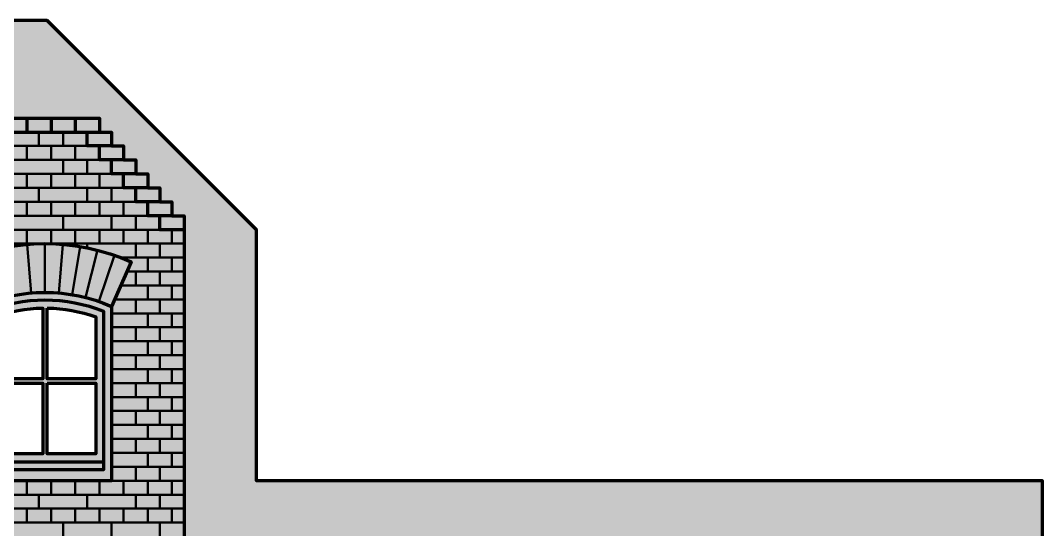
# Model space of a CAD drawing. Header units: millimetres. Extents: x 26 to 140, y 301 to 425.
# Drawn here: x 94.43 to 140.22, y 401.98 to 424.79 of the extents above; entities that cross this region are included whole.
import ezdxf

# ---------------------------------------------------------------- set-up
doc = ezdxf.new("R2010")
doc.units = ezdxf.units.MM
doc.linetypes.add('Volllinie', pattern=[0])
for name, color, linetype, lineweight, true_color in [('Fenster', 178, 'Continuous', 70, 0x000000), ('Rot', 178, 'Continuous', 70, 0x000000), ('Schwarz', 178, 'Continuous', 70, 0x000000), ('Zeichnung', 178, 'Continuous', 25, 0x000000)]:
    doc.layers.add(name, color=color, linetype=linetype, lineweight=lineweight, true_color=true_color)

# ---------------------------------------------------------------- blocks, each defined once
blk = doc.blocks.new('$GROUP$2')
at = {"layer": 'Fenster', "linetype": 'ByBlock', "lineweight": -2}
h = blk.add_hatch(color=0, dxfattribs=at)
h.paths.add_polyline_path([(-2.27916666666, 0.150022205303), (-0.1000000000000201, 0.150022205303), (-0.10000000000002, -3.018727605742), (-2.27916666666, -3.018727605742)], flags=0)
edge = h.paths.add_edge_path(flags=0)
edge.add_arc((-1.721e-13, -3.194079310265963), 6.712851326613939, 90.85355530854872, 109.84780848066711, ccw=False)
edge.add_line((-0.1000000000000106, 3.5180271350478), (-0.10000000000002, 0.3500222053029898))
edge.add_line((-0.10000000000002, 0.3500222053029898), (-2.27916666666, 0.35002220530299))
edge.add_line((-2.27916666666, 0.35002220530299), (-2.279166666660002, 3.120013834343897))
edge = h.paths.add_edge_path(flags=0)
edge.add_arc((1.164e-13, -3.194079310265662), 6.712851326613642, 70.1521915193324, 89.14644469145088, ccw=False)
edge.add_line((2.279166666659897, 3.1200138343439), (2.2791666666599, 0.3500222053029898))
edge.add_line((2.2791666666599, 0.3500222053029898), (0.1000000000000201, 0.35002220530299))
edge.add_line((0.1000000000000201, 0.35002220530299), (0.099999999999999, 3.518027135047802))
h.paths.add_polyline_path([(0.10000000000002, 0.150022205303), (2.2791666666599, 0.150022205303), (2.2791666666599, -3.018727605742), (0.1000000000000201, -3.018727605742)], flags=0)
edge = h.paths.add_edge_path(flags=0)
edge.add_line((-2.97916666666, -4.218727605742), (-2.97916666666, 3.593772394268))
edge.add_arc((4e-16, -3.194074827927718), 7.412847222195273, 66.30346752313602, 113.69653247686401, ccw=False)
edge.add_line((2.97916666666, 3.593772394268), (2.97916666666, -4.218727605742))
edge.add_line((2.97916666666, -4.218727605742), (-2.97916666666, -4.218727605742))
at = {"layer": 'Fenster', "color": 0, "linetype": 'ByBlock', "lineweight": -2, "flags": 128}
for points in [[(-2.97916666666, -4.218727605742), (-2.97916666666, 3.593772394268, -0.20979020979053), (2.97916666666, 3.593772394268), (2.97916666666, -4.218727605742)], [(-2.27916666666, 3.1200138343439, -0.0830683438995), (-0.10000000000002, 3.5180271350478), (-0.10000000000002, 0.35002220530299), (-2.27916666666, 0.35002220530299)], [(0.10000000000002, 3.5180271350478, -0.0830683438995), (2.2791666666599, 3.1200138343439), (2.2791666666599, 0.35002220530299), (0.10000000000002, 0.35002220530299)]]:
    blk.add_lwpolyline(points, format="xyb", close=True, dxfattribs=at)
blk.add_lwpolyline([(-2.62916666666, -3.718727605742), (2.62916666666, -3.718727605742), (2.62916666666, 3.3611744224874, 0.19306406105683), (-2.62916666666, 3.3611744224874), (-2.62916666666, -3.718727605742)], format="xyb", dxfattribs=at)
for points in [[(-2.27916666666, 0.150022205303), (-0.10000000000002, 0.150022205303), (-0.10000000000002, -3.018727605742), (-2.27916666666, -3.018727605742)], [(0.10000000000002, 0.150022205303), (2.2791666666599, 0.150022205303), (2.2791666666599, -3.018727605742), (0.10000000000002, -3.018727605742)]]:
    blk.add_lwpolyline(points, close=True, dxfattribs=at)
blk.add_lwpolyline([(-2.62916666666, -3.368727605742), (2.62916666666, -3.368727605742)], dxfattribs=at)

msp = doc.modelspace()

# ---------------------------------------------------------------- hatches: boundary and pattern name
at = {"layer": 'Rot', "linetype": 'Volllinie', "lineweight": 70, "true_color": 0xcc3300}
h = msp.add_hatch(color=22, dxfattribs=at)
edge = h.paths.add_edge_path(flags=0)
edge.add_line((84.96596666661401, 343.87500000001), (84.96596666661401, 360.12500000001))
edge.add_arc((90.92429999992899, 346.5493055556329), 14.82569444438, 66.30346752314699, 113.6965324768685, ccw=False)
edge.add_line((96.88263333324215, 360.1250000000158), (96.88263333328399, 343.87500000001))
edge.add_line((96.88263333328399, 343.87500000001), (84.96596666661401, 343.87500000001))
edge = h.paths.add_edge_path(flags=0)
edge.add_line((87.13263333328399, 377.91666666668), (87.13263333328399, 393.54166666668))
edge.add_arc((90.924299999949, 382.3527777783834), 11.81388888832744, 71.27961839525898, 108.72038160474091, ccw=False)
edge.add_line((94.71596666661402, 393.54166666668), (94.71596666661401, 377.91666666668))
edge.add_line((94.71596666661401, 377.91666666668), (87.13263333328399, 377.91666666668))
edge = h.paths.add_edge_path(flags=0)
edge.add_line((82.25763333328399, 404.16666666671), (82.25763333328399, 411.97916666672))
edge.add_arc((85.236799999944, 405.1913194445243), 7.41284722219529, 66.30346752313602, 113.69653247686401, ccw=False)
edge.add_line((88.215966666604, 411.9791666667201), (88.215966666604, 404.16666666671))
edge.add_line((88.215966666604, 404.16666666671), (82.25763333328399, 404.16666666671))
edge = h.paths.add_edge_path(flags=0)
edge.add_line((92.54929999994397, 404.1666666667), (92.54929999994397, 411.97916666671))
edge.add_arc((95.52846666661898, 405.1913194445719), 7.412847222148506, 66.30346752285061, 113.69653247714939, ccw=False)
edge.add_line((98.507633333294, 411.9791666667099), (98.507633333294, 404.1666666667))
edge.add_line((98.507633333294, 404.1666666667), (92.54929999994397, 404.1666666667))
h.paths.add_polyline_path([(41.63263333328399, 336.54166666667), (140.215966666614, 336.54166666667), (140.215966666614, 404.16666666662), (105.007633333294, 404.16666666662), (105.007633333294, 415.41666666666), (95.63263333314399, 424.79166666681), (85.13263333339398, 424.79166666681), (75.757633333294, 415.41666666666), (75.757633333294, 404.16666666662), (41.63263333328399, 404.16666666662)], flags=0)

# ---------------------------------------------------------------- linework, layer by layer
at = {"layer": 'Schwarz', "flags": 128}
msp.add_lwpolyline([(41.63263333328399, 336.54166666667), (140.215966666614, 336.54166666667), (140.215966666614, 404.16666666662), (105.007633333294, 404.16666666662), (105.007633333294, 415.41666666666), (95.63263333314399, 424.79166666681), (85.13263333339398, 424.79166666681), (75.757633333294, 415.41666666666), (75.757633333294, 404.16666666662), (41.63263333328399, 404.16666666662)], close=True, dxfattribs=at)
at = {"layer": 'Schwarz', "color": 178, "linetype": 'Volllinie', "lineweight": 70, "true_color": 0x000000, "flags": 128}
for points in [[(41.63263333328399, 400.41666666671), (79.007633333294, 400.41666666671), (79.007633333294, 415.41666666671), (79.00763333324397, 416.04166666671), (79.549299999744, 416.04166666676), (79.549299999744, 416.66666666676), (80.09096666624401, 416.66666666681), (80.090966666584, 416.66666666681), (80.090966666584, 417.29166666681), (80.63263333308402, 417.29166666686), (80.63263333307401, 417.91666666686), (81.17429999957398, 417.91666666691), (81.17429999957398, 418.54166666691), (81.715966666074, 418.54166666696), (81.715966666074, 419.16666666696), (82.25763333257402, 419.16666666701), (82.25763333257402, 419.16666666676), (82.25763333257402, 419.79166666676), (82.79929999907398, 419.79166666681), (82.79929999907398, 420.41666666681), (97.96596666746399, 420.41666666681), (97.96596666746399, 419.79166666681), (98.50763333396401, 419.79166666681), (98.50763333396401, 419.16666666676), (99.04930000046397, 419.1666666668), (99.04930000046397, 419.16666666696), (99.04930000046397, 418.54166666696), (99.590966666964, 418.54166666701), (99.590966666964, 418.54166666691), (99.590966666964, 417.91666666691), (100.132633333464, 417.91666666696), (100.132633333464, 417.91666666686), (100.132633333464, 417.29166666686), (100.674299999964, 417.29166666691), (100.674299999964, 416.66666666681), (101.215966666464, 416.66666666686), (101.215966666794, 416.66666666676), (101.215966666794, 416.04166666676), (101.757633333294, 416.04166666681), (101.757633333294, 415.41666666671), (101.757633333294, 400.41666666671), (140.215966666614, 400.41666666671)], [(94.71596666584401, 420.41666666681), (94.71596666584401, 419.79166666681)], [(95.79929999918397, 420.41666666681), (95.79929999918397, 419.79166666681)], [(96.882633332524, 420.41666666681), (96.882633332524, 419.79166666681)], [(82.79929999907398, 419.79166666681), (97.96596666746399, 419.79166666681)], [(98.50763333396401, 419.16666666676), (97.42430000062399, 419.16666666676), (97.42430000062399, 419.79166666676)], [(99.04930000046397, 418.54166666671), (97.96596666712401, 418.54166666671), (97.96596666712401, 419.16666666671)], [(99.590966666964, 417.91666666691), (98.50763333362397, 417.91666666691), (98.50763333362397, 418.54166666691)], [(100.132633333464, 417.29166666686), (99.04930000012399, 417.29166666686), (99.04930000012399, 417.91666666686)], [(100.674299999964, 416.66666666681), (99.59096666662401, 416.66666666681), (99.59096666662401, 417.29166666681)], [(101.215966666464, 416.04166666676), (100.132633333114, 416.04166666676), (100.132633333114, 416.66666666676)], [(101.757633333294, 415.41666666671), (100.674299999954, 415.41666666671), (100.674299999954, 416.04166666671)]]:
    msp.add_lwpolyline(points, dxfattribs=at)
msp.add_lwpolyline([(92.54929999994397, 411.97916666671), (91.67016046178401, 413.98223179855, -0.20979020979332), (99.38677287145401, 413.98223179855), (98.507633333294, 411.97916666671)], format="xyb", dxfattribs=at)
at = {"layer": 'Schwarz', "flags": 128}
msp.add_lwpolyline([(92.54929999995397, 404.1666666667), (92.54929999995397, 411.97916666671, -0.20979020979313), (98.507633333294, 411.97916666671), (98.507633333294, 404.1666666667)], format="xyb", close=True, dxfattribs=at)
at = {"layer": 'Zeichnung', "color": 1, "linetype": 'Volllinie', "lineweight": 50, "true_color": 0xff0000, "flags": 128}
for points in [[(95.25763333328399, 419.79166666671), (95.25763333328399, 419.16666666671)], [(96.34096666661401, 419.16666666676), (96.34096666661401, 419.79166666681)], [(83.34096666592399, 419.16666666676), (97.42430000062399, 419.16666666676)], [(94.71596666648401, 418.5416666667), (94.71596666648401, 419.16666666669)], [(95.79929999982397, 418.5416666667), (95.79929999982397, 419.16666666669)], [(96.88263333313398, 418.54166666668), (96.88263333313398, 419.16666666667)], [(82.79929999942402, 418.54166666696), (97.96596666712401, 418.54166666696)], [(96.34096666661401, 418.54166666672), (96.34096666661401, 417.91666666671)], [(97.42430000062399, 418.54166666696), (97.42430000062399, 417.91666666691)], [(82.257633332924, 417.91666666691), (98.50763333362397, 417.91666666691)], [(94.71596666648401, 417.2916666667), (94.71596666648401, 417.9166666667)], [(95.79929999982397, 417.2916666667), (95.79929999982397, 417.9166666667)], [(96.88263333313398, 417.29166666668), (96.88263333313398, 417.91666666668)], [(97.965966666474, 417.29166666668), (97.965966666474, 417.91666666668)], [(81.71596666642398, 417.29166666686), (99.04930000012399, 417.29166666686)], [(95.25763333328399, 417.29166666671), (95.25763333328399, 416.66666666671)], [(97.42429999995397, 417.29166666671), (97.42429999995397, 416.66666666671)], [(98.50763333362397, 417.29166666686), (98.50763333362397, 416.66666666681)], [(81.17429999992402, 416.66666666681), (99.59096666662401, 416.66666666681)], [(94.71596666648401, 416.0416666667), (94.71596666648401, 416.6666666667)], [(95.79929999982397, 416.0416666667), (95.79929999982397, 416.6666666667)], [(96.88263333313398, 416.04166666669), (96.88263333313398, 416.66666666668)], [(97.965966666474, 416.04166666669), (97.965966666474, 416.66666666668)], [(99.04929999978401, 416.04166666668), (99.04929999978401, 416.66666666667)], [(80.63263333308402, 416.04166666671), (100.132633333454, 416.04166666671)], [(96.34096666662401, 416.04166666671), (96.34096666662401, 415.41666666671)], [(98.50763333328399, 416.04166666671), (98.50763333328399, 415.41666666671)], [(99.59096666662401, 416.04166666671), (99.59096666662401, 415.41666666671)], [(80.090966666584, 415.41666666671), (100.674299999954, 415.41666666671)], [(94.71596666648401, 414.7916666667), (94.71596666648401, 415.41666666669)], [(95.79929999982397, 414.7916666667), (95.79929999982397, 415.41666666669)], [(96.88263333313398, 414.79166666668), (96.88263333313398, 415.41666666667)], [(97.965966666474, 414.79166666668), (97.965966666474, 415.41666666667)], [(99.04929999978401, 414.79166666667), (99.04929999978401, 415.41666666666)], [(100.132633333114, 414.79166666667), (100.132633333114, 415.41666666666)], [(101.215966666454, 414.79166666667), (101.215966666454, 415.41666666666)], [(79.007633333294, 414.79166666671), (101.757633333294, 414.79166666671)], [(94.916000845474, 412.57882169883), (94.73526476073397, 414.75884250553)], [(95.25763333328399, 414.79166666671), (95.25763333328399, 414.78784574945)], [(95.52846666691397, 412.60416628879), (95.52846666691397, 414.7916666667)], [(96.14093248775401, 412.57882169883), (96.321668572504, 414.75884250553)], [(96.74921019573401, 412.50296010689), (97.10944647066401, 414.66059447726)], [(97.34913996842397, 412.37709928896), (97.88641343700402, 414.49759441437)], [(97.42429999995397, 414.79166666671), (97.42429999995397, 414.60265637594)], [(99.59096666662401, 414.79166666671), (99.59096666662401, 414.16666666671)], [(100.674299999954, 414.79166666671), (100.674299999954, 414.16666666671)], [(97.93662044452401, 412.20210394566), (98.64725648371399, 414.27095692975)], [(98.93578502223397, 414.16666666671), (101.757633333294, 414.16666666671)], [(100.132633333114, 413.54166666667), (100.132633333114, 414.16666666667)], [(101.215966666454, 413.54166666667), (101.215966666454, 414.16666666667)], [(99.19341009937398, 413.54166666671), (101.757633333294, 413.54166666671)], [(99.59096666661401, 413.5416666667), (99.59096666661401, 412.91666666671)], [(100.674299999934, 412.91666666671), (100.674299999934, 413.54166666671)], [(98.91909939294402, 412.91666666671), (101.757633333294, 412.91666666671)], [(100.132633333114, 412.29166666668), (100.132633333114, 412.91666666667)], [(101.215966666454, 412.29166666668), (101.215966666454, 412.91666666667)], [(98.644788686504, 412.29166666671), (101.757633333294, 412.29166666671)], [(99.59096666662401, 411.66666666671), (99.59096666662401, 412.29166666671)], [(100.674299999934, 411.66666666671), (100.674299999934, 412.29166666671)], [(98.507633333294, 411.66666666671), (101.757633333294, 411.66666666671)], [(100.132633333284, 411.04166666671), (100.132633333284, 411.66666666671)], [(101.215966666614, 411.04166666671), (101.215966666614, 411.66666666671)], [(98.507633333294, 411.04166666671), (101.757633333294, 411.04166666671)], [(99.59096666662401, 410.41666666671), (99.59096666662401, 411.04166666671)], [(100.674299999934, 410.41666666671), (100.674299999934, 411.04166666671)], [(98.507633333294, 410.41666666671), (101.757633333294, 410.41666666671)], [(100.132633333284, 409.79166666671), (100.132633333284, 410.41666666671)], [(101.215966666614, 409.79166666671), (101.215966666614, 410.41666666671)], [(98.507633333294, 409.79166666671), (101.757633333294, 409.79166666671)], [(99.59096666662401, 409.16666666671), (99.59096666662401, 409.79166666671)], [(100.674299999934, 409.16666666671), (100.674299999934, 409.79166666671)], [(98.507633333294, 409.16666666671), (101.757633333294, 409.16666666671)], [(100.132633333284, 408.54166666671), (100.132633333284, 409.16666666671)], [(101.215966666614, 408.54166666671), (101.215966666614, 409.16666666671)], [(98.507633333294, 408.54166666671), (101.757633333294, 408.54166666671)], [(99.59096666662401, 407.91666666671), (99.59096666662401, 408.54166666671)], [(100.674299999934, 407.91666666671), (100.674299999934, 408.54166666671)], [(98.507633333294, 407.91666666671), (101.757633333294, 407.91666666671)], [(100.132633333284, 407.29166666671), (100.132633333284, 407.91666666671)], [(101.215966666614, 407.29166666671), (101.215966666614, 407.91666666671)], [(98.507633333294, 407.29166666671), (101.757633333294, 407.29166666671)], [(99.59096666662401, 406.66666666671), (99.59096666662401, 407.29166666671)], [(100.674299999934, 406.66666666671), (100.674299999934, 407.29166666671)], [(98.507633333294, 406.66666666671), (101.757633333294, 406.66666666671)], [(100.132633333284, 406.04166666671), (100.132633333284, 406.66666666671)], [(101.215966666614, 406.04166666671), (101.215966666614, 406.66666666671)], [(98.507633333294, 406.04166666671), (101.757633333294, 406.04166666671)], [(99.59096666662401, 405.41666666671), (99.59096666662401, 406.04166666671)], [(100.674299999934, 405.41666666671), (100.674299999934, 406.04166666671)], [(98.507633333294, 405.41666666671), (101.757633333294, 405.41666666671)], [(100.132633333284, 404.79166666671), (100.132633333284, 405.41666666671)], [(101.215966666614, 404.79166666671), (101.215966666614, 405.41666666671)], [(98.507633333294, 404.79166666671), (101.757633333294, 404.79166666671)], [(99.59096666662401, 404.1666666667), (99.59096666662401, 404.79166666671)], [(100.674299999934, 404.16666666671), (100.674299999934, 404.79166666671)], [(94.71596666661401, 404.1666666667), (94.71596666661401, 403.54166666671)], [(95.79929999995397, 404.1666666667), (95.79929999995397, 403.54166666671)], [(96.88263333328399, 404.1666666667), (96.88263333328399, 403.54166666671)], [(97.96596666662401, 404.1666666667), (97.96596666662401, 403.54166666671)], [(98.507633333294, 404.1666666667), (101.757633333294, 404.1666666667)], [(99.04929999980402, 404.1666666667), (99.04929999980402, 403.54166666671)], [(100.132633333304, 404.1666666667), (100.132633333304, 403.54166666671)], [(101.215966666634, 404.1666666667), (101.215966666634, 403.54166666671)], [(101.757633333294, 403.54166666671), (79.007633333294, 403.54166666671)], [(95.257633333294, 402.91666666671), (95.257633333294, 403.54166666671)], [(97.42429999996398, 402.91666666671), (97.42429999996398, 403.54166666671)], [(99.59096666662401, 403.54166666671), (99.59096666662401, 402.9166666667)], [(100.674299999964, 403.54166666671), (100.674299999964, 402.9166666667)], [(79.007633333294, 402.91666666671), (101.757633333294, 402.91666666671)], [(94.71596666662401, 402.29166666671), (94.71596666662401, 402.91666666671)], [(95.79929999995397, 402.29166666671), (95.79929999995397, 402.91666666671)], [(96.882633333294, 402.29166666671), (96.882633333294, 402.91666666671)], [(97.96596666662401, 402.29166666671), (97.96596666662401, 402.91666666671)], [(99.04929999995397, 402.29166666671), (99.04929999995397, 402.91666666671)], [(100.132633333294, 402.29166666671), (100.132633333294, 402.91666666671)], [(101.215966666624, 402.29166666671), (101.215966666624, 402.91666666671)], [(79.007633333294, 402.29166666671), (101.757633333294, 402.29166666671)], [(96.34096666661401, 402.29166666671), (96.34096666661401, 401.66666666672)], [(98.50763333328399, 402.29166666671), (98.50763333328399, 401.66666666672)], [(100.674299999954, 402.29166666671), (100.674299999954, 401.66666666672)]]:
    msp.add_lwpolyline(points, dxfattribs=at)

# ---------------------------------------------------------------- block references
at = {"layer": 'Fenster', "color": 178, "linetype": 'Volllinie', "lineweight": 70, "true_color": 0x000000}
msp.add_blockref('$GROUP$2', (95.52846666661401, 408.38539427244), dxfattribs=at)

doc.saveas('drawing.dxf')
